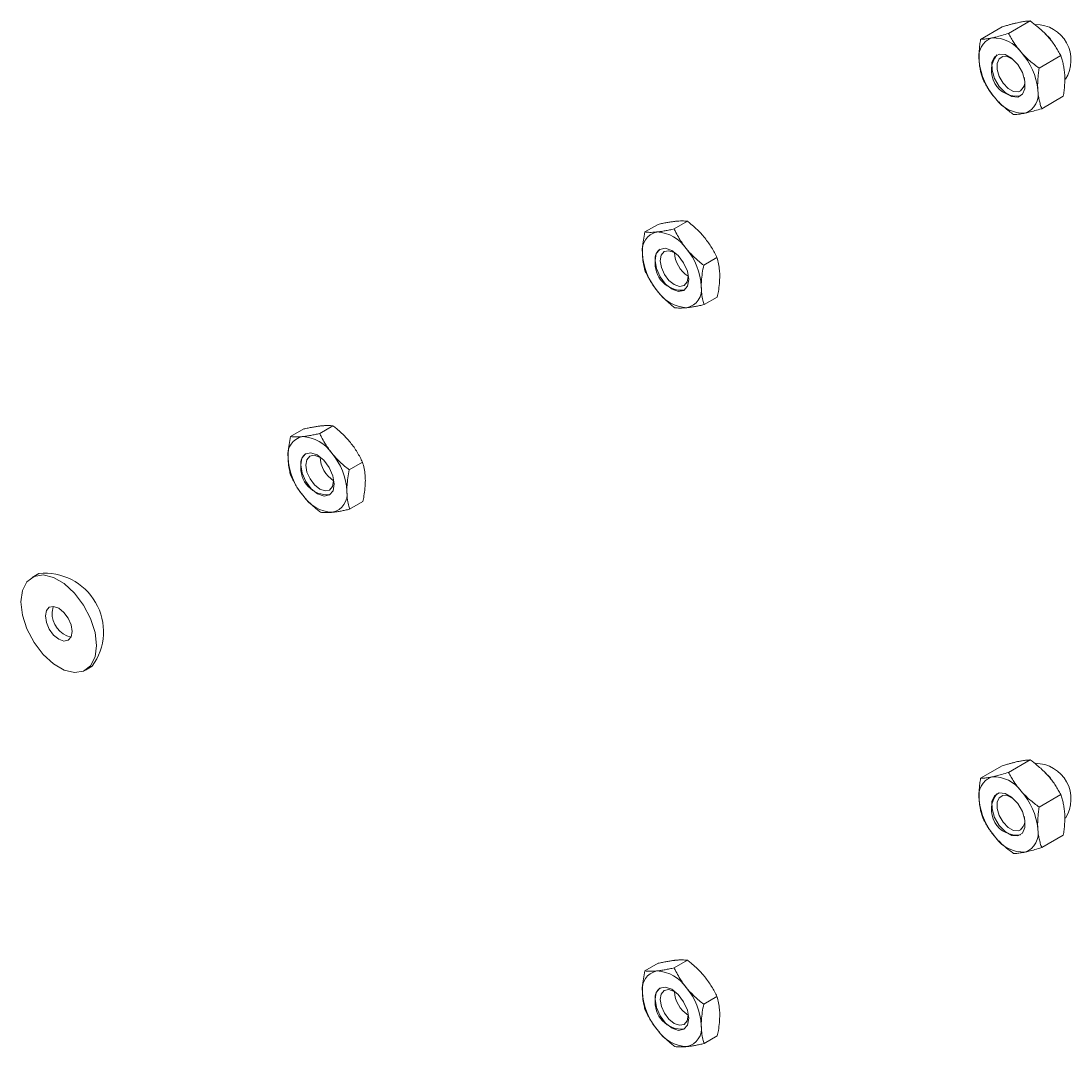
# Model space of a CAD drawing. Header units: inches. Extents: x 0.03 to 2.74, y 0.01 to 1.91.
# Drawn here: x 0.4776 to 0.49991, y 1.28005 to 1.30185 of the extents above; entities that cross this region are included whole.
import ezdxf

# ---------------------------------------------------------------- set-up
doc = ezdxf.new("R2010")
doc.units = ezdxf.units.IN
doc.header["$MEASUREMENT"] = 0

msp = doc.modelspace()

# ---------------------------------------------------------------- linework, layer by layer
at = {"color": 7, "linetype": 'Continuous', "lineweight": 15}
for p, q in [((0.4990419100352285, 1.301851913825741), (0.4985824288905925, 1.301586661007007)), ((0.4984459707050972, 1.301726867003849), (0.4979864895604607, 1.301461614185115)), ((0.4996916670991388, 1.301115383080926), (0.4992321859545024, 1.300850130262193)), ((0.4997454848329174, 1.300253805514219), (0.4992860036882809, 1.299988552695485)), ((0.4908556644768962, 1.297368067205778), (0.49113669145709, 1.297530300628208)), ((0.4914768172638067, 1.297432698465705), (0.4917578442440008, 1.297594931888135)), ((0.4921047878118534, 1.296660599914559), (0.4923858147920473, 1.29682283333699)), ((0.4921116055729897, 1.295823870103488), (0.4923926325531836, 1.295986103525918)), ((0.4833248825110966, 1.293020624872513), (0.4836059094912906, 1.293182858294944)), ((0.4839460185301186, 1.293085298627813), (0.4842270455103126, 1.293247532050243)), ((0.4845740053044955, 1.292313223885942), (0.4848550322846894, 1.292475457308372)), ((0.4845808560598508, 1.291476475388772), (0.4848618830400446, 1.291638708811202)), ((0.4779756667339475, 1.290109313960237), (0.4778329034023936, 1.290026898443195)), ((0.4789684864573256, 1.288059797756383), (0.4791112497888794, 1.288142213273425)), ((0.4984459707050972, 1.286024159082969), (0.4979864895604607, 1.285758906264235)), ((0.4990419100352285, 1.286149205904861), (0.4985824288905925, 1.285883953086128)), ((0.4996916670991388, 1.285412675160046), (0.4992321859545024, 1.285147422341313)), ((0.4997454848329174, 1.284551097593339), (0.4992860036882809, 1.284285844774606)), ((0.4908556644768962, 1.281665359284898), (0.49113669145709, 1.281827592707329)), ((0.4914768172638067, 1.281729990544825), (0.4917578442440008, 1.281892223967255)), ((0.4921047878118534, 1.280957891993679), (0.4923858147920473, 1.28112012541611)), ((0.4921116055729897, 1.280121162182608), (0.4923926325531836, 1.280283395605038))]:
    msp.add_line(p, q, dxfattribs=at)
at = {"color": 8, "linetype": 'Continuous', "lineweight": 15, "flags": 128}
for points in [[(0.4993627845711207, 1.301580626667943), (0.4994579490279284, 1.301485194152137), (0.4994830527043632, 1.301455773572354)], [(0.4993627845711207, 1.285877918747063), (0.4994579490279284, 1.285782486231257), (0.4994830527043632, 1.285753065651474)]]:
    msp.add_lwpolyline(points, dxfattribs=at)
at = {"color": 7, "linetype": 'Continuous', "lineweight": 15, "flags": 128}
for points in [[(0.4987814819043496, 1.300236276440862), (0.4988790385683785, 1.300294714492319), (0.4989311394332262, 1.300413769452625), (0.4989298526145151, 1.300575316283308), (0.4988753740187289, 1.300754760943823), (0.4987759975182265, 1.300924784611276), (0.4986468522843591, 1.301059502723566), (0.4985075995082783, 1.30113840566932), (0.4983794391628134, 1.301149481190303), (0.4982818824987844, 1.301091043138846), (0.4982297816339367, 1.30097198817854), (0.4982310684526479, 1.300810441347857), (0.498285547048434, 1.300630996687342), (0.4983849235489365, 1.300460973019888), (0.4985140687828039, 1.300326254907598), (0.4986533215588845, 1.300247351961845), (0.4987814819043496, 1.300236276440862)], [(0.4987945701331503, 1.30034404578436), (0.4986888378481417, 1.300353183089171), (0.4985739543078751, 1.300418278019417), (0.4984674094899343, 1.300529420462056), (0.4983854238770199, 1.300669689987705), (0.4983404790354964, 1.30081773183263), (0.4983394174100597, 1.300951007967944), (0.498382400623559, 1.301049228310196), (0.4984628848713829, 1.301097439702648), (0.4985686171563916, 1.301088302397837), (0.4986835006966581, 1.301023207467591), (0.4986864599441146, 1.301020834029715)], [(0.4917847413155697, 1.296361630518138), (0.4917588656427018, 1.296218557805727), (0.4916825956766313, 1.296128039611646), (0.4915675428283036, 1.296103856510396), (0.4914312228509197, 1.296149690159919), (0.4912943892252928, 1.296258562802561), (0.4911778736305247, 1.296413899565411), (0.4910994145097023, 1.296592051834457), (0.4910709565527371, 1.296765897541691), (0.4910968322256051, 1.296908970254102), (0.4911731021916756, 1.296999488448183), (0.4912881550400033, 1.297023671549434), (0.4914244750173872, 1.29697783789991), (0.491561308643014, 1.296868965257268), (0.4916778242377822, 1.296713628494418), (0.4917562833586046, 1.296535476225372), (0.4917847413155697, 1.296361630518138)], [(0.4917705521175071, 1.29642486781062), (0.491749204687391, 1.296306832822882), (0.4916862819653829, 1.296232155312765), (0.4915913633655125, 1.296212204254233), (0.4914788993841709, 1.29625001701509), (0.4913660116430287, 1.29633983694527), (0.491269886277345, 1.296467989774621), (0.4912051575026666, 1.296614965396584), (0.4911816796881702, 1.296758388105052), (0.4912030271182863, 1.296876423092791), (0.4912659498402944, 1.296951100602908), (0.4913608684401649, 1.29697105166144), (0.4914733324215065, 1.296933238900583), (0.4915014642340319, 1.296915751657333)], [(0.4842539754213695, 1.292014230938332), (0.484228106008698, 1.291871153245123), (0.4841518413733223, 1.291780627944445), (0.4840367921146375, 1.291756436692713), (0.4839004734393543, 1.291802262388708), (0.4837636386300527, 1.291911128485627), (0.4836471195460383, 1.292066461107087), (0.4835686551616041, 1.292244612269564), (0.4835401909679988, 1.292418460073516), (0.4835660603806703, 1.292561537766725), (0.4836423250160461, 1.292652063067403), (0.4837573742747309, 1.292676254319136), (0.4838936929500141, 1.29263042862314), (0.4840305277593156, 1.292521562526221), (0.48414704684333, 1.292366229904762), (0.4842255112277642, 1.292188078742284), (0.4842539754213695, 1.292014230938332)], [(0.4842397862503848, 1.292077464915583), (0.4842184439849308, 1.291959425818685), (0.4841555256607458, 1.291884742445626), (0.4840606100223309, 1.291864784662947), (0.4839481471152223, 1.291902590862143), (0.4838352583975485, 1.291992405392101), (0.4837391301532367, 1.292120554804805), (0.4836743970360784, 1.292267529513849), (0.4836509140763541, 1.292410953952109), (0.483672256341808, 1.292528993049007), (0.4837351746659931, 1.292603676422066), (0.4838300903044079, 1.292623634204745), (0.4839425532115165, 1.292585828005549), (0.4839706850734207, 1.292568342220018)], [(0.4775976511898689, 1.289506935383153), (0.4776301801038334, 1.289749414560433), (0.4777251315465745, 1.289934692432211), (0.4778748131168992, 1.290047758887204), (0.4780670985041702, 1.290079453953663), (0.4782864098898765, 1.290027209885799), (0.4785149799698428, 1.289895259187284), (0.478734291355549, 1.289694291718971), (0.4789265767428201, 1.289440588669942), (0.4790762583131448, 1.2891547035524), (0.4791712097558858, 1.288859797078344), (0.4792037386698504, 1.288579760816425), (0.4791712097558858, 1.288337281639145), (0.4790762583131448, 1.288152003767367), (0.4789265767428201, 1.288038937312373), (0.478734291355549, 1.288007242245915), (0.4785149799698428, 1.288059486313779), (0.4782864098898765, 1.288191437012294), (0.4780670985041702, 1.288392404480607), (0.4778748131168992, 1.288646107529636), (0.4777251315465745, 1.288931992647178), (0.4776301801038334, 1.289226899121234), (0.4775976511898689, 1.289506935383153)], [(0.4781151682667518, 1.289208179133874), (0.4781369026898281, 1.289321808835869), (0.4781987970901665, 1.289393045415049), (0.4782914286063897, 1.289411043747995), (0.4784006949298596, 1.289373063751671), (0.4785099612533295, 1.289284887536227), (0.4786025927695527, 1.289159939131146), (0.4786644871698912, 1.289017240798442), (0.4786862215929675, 1.288878517065704), (0.4786644871698912, 1.288764887363708), (0.4786025927695527, 1.288693650784528), (0.4785099612533295, 1.288675652451583), (0.4784006949298596, 1.288713632447907), (0.4782914286063897, 1.28880180866335), (0.4781987970901665, 1.288926757068431), (0.4781369026898281, 1.289069455401136), (0.4781151682667518, 1.289208179133874)], [(0.4782579315983056, 1.289290594650916), (0.4782796660213818, 1.289404224352912), (0.4782832316158971, 1.289411680402631)], [(0.4987814819043496, 1.284533568519982), (0.4988790385683785, 1.284592006571439), (0.4989311394332262, 1.284711061531745), (0.4989298526145151, 1.284872608362428), (0.4988753740187289, 1.285052053022943), (0.4987759975182265, 1.285222076690396), (0.4986468522843591, 1.285356794802686), (0.4985075995082783, 1.28543569774844), (0.4983794391628134, 1.285446773269423), (0.4982818824987844, 1.285388335217966), (0.4982297816339367, 1.28526928025766), (0.4982310684526479, 1.285107733426977), (0.498285547048434, 1.284928288766462), (0.4983849235489365, 1.284758265099008), (0.4985140687828039, 1.284623546986718), (0.4986533215588845, 1.284544644040965), (0.4987814819043496, 1.284533568519982)], [(0.4987945701331503, 1.28464133786348), (0.4986888378481417, 1.284650475168291), (0.4985739543078751, 1.284715570098537), (0.4984674094899343, 1.284826712541177), (0.4983854238770199, 1.284966982066826), (0.4983404790354964, 1.28511502391175), (0.4983394174100597, 1.285248300047064), (0.498382400623559, 1.285346520389316), (0.4984628848713829, 1.285394731781769), (0.4985686171563916, 1.285385594476958), (0.4986835006966581, 1.285320499546711), (0.4986864599441146, 1.285318126108835)], [(0.4917847413155697, 1.280658922597258), (0.4917588656427018, 1.280515849884847), (0.4916825956766313, 1.280425331690767), (0.4915675428283036, 1.280401148589516), (0.4914312228509197, 1.28044698223904), (0.4912943892252928, 1.280555854881681), (0.4911778736305247, 1.280711191644531), (0.4910994145097023, 1.280889343913578), (0.4910709565527371, 1.281063189620812), (0.4910968322256051, 1.281206262333223), (0.4911731021916756, 1.281296780527303), (0.4912881550400033, 1.281320963628554), (0.4914244750173872, 1.28127512997903), (0.491561308643014, 1.281166257336388), (0.4916778242377822, 1.281010920573538), (0.4917562833586046, 1.280832768304492), (0.4917847413155697, 1.280658922597258)], [(0.4917705521175071, 1.280722159889741), (0.491749204687391, 1.280604124902002), (0.4916862819653829, 1.280529447391885), (0.4915913633655125, 1.280509496333353), (0.4914788993841709, 1.280547309094211), (0.4913660116430287, 1.28063712902439), (0.491269886277345, 1.280765281853741), (0.4912051575026666, 1.280912257475704), (0.4911816796881702, 1.281055680184173), (0.4912030271182863, 1.281173715171912), (0.4912659498402944, 1.281248392682028), (0.4913608684401649, 1.28126834374056), (0.4914733324215065, 1.281230530979703), (0.4915014642340319, 1.281213043736454)]]:
    msp.add_lwpolyline(points, dxfattribs=at)
at = {"color": 7, "linetype": 'Continuous', "lineweight": 15}
for centre, radius, start, end in [((0.499151513859797, 1.301022540883752), 0.0007571168988492978, 327.3399557495469, 89.91714114460315), ((0.4983688372456327, 1.30109379070622), 0.0004220938773078219, 109.3943775469753, 193.0305762731043), ((0.4982600625168651, 1.300768583809049), 0.0007240299053919196, 35.22450156687541, 92.48476336117933), ((0.4978087487028524, 1.300250140275112), 0.001401272897638849, 5.610530301045234, 41.9129150125882), ((0.4993521723643099, 1.301135617356052), 0.001401272897638453, 185.6105303010657, 221.9129150125913), ((0.4987611056693027, 1.300797163032682), 0.0005441681480880677, 141.9408382812655, 278.0537851860162), ((0.4986797930844695, 1.300564263897596), 0.0002483340256614309, 297.5283964449782, 21.51258237235123), ((0.4987920838215294, 1.300291966924945), 0.0004220938773083325, 289.3943775469746, 13.03057627300008), ((0.4989008585502979, 1.300617173822115), 0.0007240299053921017, 215.2245015668467, 272.4847633611347), ((0.4911898059698431, 1.296984077928997), 0.000392211216121464, 101.6725125775867, 189.7736395477), ((0.4910728168984145, 1.29657348546534), 0.0007955835406402897, 33.65967114215788, 87.28840926616726), ((0.4913094140269973, 1.29680520458328), 0.0002367846383927858, 123.1218372978206, 188.9140358458528), ((0.4906920378518202, 1.296138097606209), 0.001362273226263616, 3.02682469431446, 40.03814747616457), ((0.4921636600164913, 1.296989430453622), 0.001362273226268842, 183.0268246943696, 220.0381474761149), ((0.4916472867545261, 1.296703508369598), 0.0005754807595319565, 173.5140693569037, 273.7308895532822), ((0.4921238687072743, 1.296965354683639), 0.000642461664841945, 182.9831417025607, 236.6314845551771), ((0.4917828809698934, 1.296554042594491), 0.0007955835406424349, 213.6596711422453, 267.288409266091), ((0.4916658918984626, 1.296143450130833), 0.0003922112161222397, 281.6725125777173, 9.773639547710493), ((0.4836590558878493, 1.292636646219172), 0.0003922297693015794, 101.6779591405977, 189.7761323109711), ((0.483542077463517, 1.292226113459108), 0.0007955321090217798, 33.66075963230442, 87.29190492150505), ((0.4846329230978785, 1.2926420247424), 0.001362304164357037, 183.0286917926692, 220.0394384867987), ((0.4837786566993854, 1.292457779513297), 0.0002367947171729456, 123.1226764650184, 188.9166899445219), ((0.4845931059032311, 1.292617938717452), 0.0006424654155400556, 182.9847483884375, 236.6313913943682), ((0.4831612432914929, 1.291790666269451), 0.001362304164353371, 3.02869179259186, 40.03943848681768), ((0.4841165162571281, 1.29235608324642), 0.0005754744839528854, 173.515235340811, 273.7314050147716), ((0.4841351105015184, 1.291796044792677), 0.0003922297693021379, 281.6779591406727, 9.776132310928697), ((0.4842520889258522, 1.292206577552741), 0.0007955321090231552, 213.6607596323341, 267.2919049214426), ((0.4781074278311218, 1.288874048607328), 0.001242272707108297, 323.9061200998777, 96.08850336742532), ((0.4787794776700735, 1.289265922674609), 0.0005221293052411609, 177.2916159277467, 256.8757973992066), ((0.499151513859797, 1.285319832962872), 0.0007571168988492978, 327.3399557495469, 89.91714114460318), ((0.4983688372456331, 1.28539108278534), 0.0004220938773081464, 109.394377547018, 193.0305762730941), ((0.4982600625168656, 1.285065875888171), 0.0007240299053904415, 35.22450156678592, 92.48476336122778), ((0.4987611056693024, 1.285094455111802), 0.0005441681480880791, 141.9408382812844, 278.0537851860419), ((0.4978087487028535, 1.284547432354233), 0.001401272897637537, 5.610530301040857, 41.91291501259977), ((0.4993521723643101, 1.285432909435172), 0.001401272897638577, 185.610530301065, 221.9129150125868), ((0.4986797930844695, 1.284861555976716), 0.0002483340256614309, 297.5283964449782, 21.51258237235123), ((0.4987920838215291, 1.284589259004065), 0.0004220938773084289, 289.39437754701, 13.03057627299159), ((0.4989008585502981, 1.284914465901236), 0.0007240299053927552, 215.2245015668771, 272.4847633611105), ((0.4911898059698437, 1.281281370008117), 0.0003922112161222399, 101.6725125776544, 189.7736395476529), ((0.4910728168984135, 1.28087077754446), 0.000795583540641446, 33.65967114215793, 87.28840926609918), ((0.4921636600164911, 1.281286722532743), 0.001362273226268715, 183.0268246943793, 220.0381474761194), ((0.4913094140269977, 1.2811024966624), 0.0002367846383929982, 123.1218372978993, 188.9140358458382), ((0.4921238687073101, 1.281262646762771), 0.000642461664878236, 182.9831417034621, 236.6314845399098), ((0.4906920378518202, 1.280435389685329), 0.00136227322626357, 3.026824694286482, 40.03814747615027), ((0.4916472867545261, 1.281000800448719), 0.0005754807595319565, 173.5140693569037, 273.7308895532822), ((0.4916658918984628, 1.280440742209953), 0.0003922112161220674, 281.6725125776935, 9.773639547650692), ((0.4917828809698938, 1.280851334673611), 0.0007955835406430506, 213.6596711422541, 267.2884092660606)]:
    msp.add_arc(centre, radius, start, end, dxfattribs=at)
for points, knots in [([(0.4990419100352285, 1.301851913825741), (0.4990173908749096, 1.301851061159482), (0.4989681343990213, 1.301849348240504), (0.4988956942884797, 1.301839642474318), (0.4988375586901098, 1.301829321495902), (0.4988123446956284, 1.301824172054987), (0.4987997264609527, 1.301821595039513)], [0, 0, 0, 0, 0.3714016417523238, 0.746107769355083, 0.8729407293658638, 1, 1, 1, 1]), ([(0.4990419100352285, 1.301851913825741), (0.4990930585196437, 1.301813944017122), (0.4991786250333698, 1.301750424165312), (0.4992903898238085, 1.301652598919305), (0.4993661849943967, 1.301578414849868), (0.4994084463148195, 1.301531527833397), (0.4994225746579732, 1.301515853078052)], [0, 0, 0, 0, 0.3712025121231324, 0.6209862366788723, 0.8732922574422863, 1, 1, 1, 1]), ([(0.4987997264609527, 1.301821595039513), (0.4987802800379477, 1.301817357702859), (0.498741310862163, 1.301808866397446), (0.4986773140121356, 1.301792933770014), (0.498609578344118, 1.301774803752186), (0.4985327123651747, 1.301753013361363), (0.4984769107126469, 1.301736193185734), (0.4984459707050972, 1.301726867003849)], [0, 0, 0, 0, 0.188597429456506, 0.3779351286953642, 0.5692809734078778, 0.7611818050031597, 1, 1, 1, 1]), ([(0.4979864895604607, 1.301461614185115), (0.4979806873692365, 1.301422237569623), (0.4979690636201238, 1.301343352906624), (0.4979582112286083, 1.301226319122779), (0.4979530025982284, 1.301110435976713), (0.4979560724831498, 1.301035971924588), (0.4979576123365607, 1.300998620777043)], [0, 0, 0, 0, 0.2472686137513243, 0.4953625653846489, 0.7468740051198236, 1, 1, 1, 1]), ([(0.4979864895604607, 1.301461614185115), (0.4980020041594333, 1.30146203549395), (0.4980297868552939, 1.301462789950784), (0.4980754286944947, 1.301466741246709), (0.4981214884036958, 1.30147248214048), (0.4981720211123698, 1.30148053181114), (0.4982097646569292, 1.301488127659976), (0.498228673134737, 1.301491932971343)], [0, 0, 0, 0, 0.238818324314003, 0.4276628021216583, 0.6169959266431887, 0.8081254925596079, 1, 1, 1, 1]), ([(0.498228673134737, 1.301491932971343), (0.498241652452373, 1.301494726882949), (0.4982676345866523, 1.301500319764527), (0.4983355951991483, 1.301516446131632), (0.4984379085415165, 1.301543387635235), (0.4985340868327419, 1.301572186063825), (0.4985824288905925, 1.301586661007007)], [0, 0, 0, 0, 0.1268311099160223, 0.2538918470926899, 0.6249839435589839, 1, 1, 1, 1]), ([(0.4988515213317577, 1.301186191009882), (0.4988438866034109, 1.301194949723304), (0.4988237288615853, 1.301218075088851), (0.4987682950575138, 1.30128582312224), (0.4987024665520388, 1.301377851451583), (0.4986343610277781, 1.301488888015248), (0.4985997587845843, 1.30155403389643), (0.4985824288905925, 1.301586661007007)], [0, 0, 0, 0, 0.07000701225131145, 0.1848373923515005, 0.5307703067274199, 0.764994980332803, 1, 1, 1, 1]), ([(0.4994225746579732, 1.301515853078052), (0.4994302070915956, 1.301507093421733), (0.4994628916995147, 1.301469581672994), (0.4995170150017117, 1.301401074326011), (0.4995812048414457, 1.301308551791661), (0.4996397407752247, 1.30121315403656), (0.4996743391450512, 1.301148009512043), (0.4996916670991389, 1.301115383080926)], [0, 0, 0, 0, 0.07000203757702124, 0.2997719030337705, 0.530803650030388, 0.7650116797098624, 1, 1, 1, 1]), ([(0.4992321859545024, 1.300850130262193), (0.499197987568029, 1.300875253108296), (0.4991294766470576, 1.300925582656017), (0.4990313173405145, 1.301006858855728), (0.4989371407344234, 1.301093058646557), (0.4988801219419709, 1.301155080743531), (0.4988515213317577, 1.301186191009882)], [0, 0, 0, 0, 0.2472686137510691, 0.4953625653848117, 0.7468740051198042, 1, 1, 1, 1]), ([(0.4979576123365607, 1.300998620777043), (0.49795831282144, 1.300988452941417), (0.4979613125296283, 1.300944910902626), (0.4979703246190822, 1.300870011756825), (0.4979881480382812, 1.300776248382148), (0.4980113793400747, 1.30068591904866), (0.4980306539580542, 1.300628695816598), (0.4980403072942396, 1.300600036618408)], [0, 0, 0, 0, 0.07000203757717269, 0.2997719030335733, 0.5308036500302505, 0.7650116797094979, 1, 1, 1, 1]), ([(0.4996916670991388, 1.301115383080926), (0.4997018134450465, 1.301085213359947), (0.4997221400035283, 1.301024773216919), (0.4997463489289201, 1.300927979900494), (0.4997651682083664, 1.300825967771517), (0.4997712909109356, 1.300753266073508), (0.4997743620568176, 1.300716798922291)], [0, 0, 0, 0, 0.2472686137512107, 0.4953625653848173, 0.7468740051199141, 1, 1, 1, 1]), ([(0.4992033087306019, 1.300387136854121), (0.4992027344148743, 1.300397377525649), (0.4992002750047695, 1.300441231471884), (0.4991996284091454, 1.300520959914479), (0.499204905137502, 1.300628058720486), (0.499215627386014, 1.300737989021347), (0.4992266603156184, 1.300812708428213), (0.4992321859545024, 1.300850130262193)], [0, 0, 0, 0, 0.07000203757746806, 0.2997719030337343, 0.5308036500303509, 0.7650116797094321, 1, 1, 1, 1]), ([(0.4980403072942396, 1.300600036618408), (0.4980585571435808, 1.300565706877792), (0.4980951177569576, 1.300496932810099), (0.4981582157465935, 1.300395416142969), (0.4982283644428581, 1.30029534533505), (0.4982823304176628, 1.30023156088396), (0.4983093997354049, 1.300199566621282)], [0, 0, 0, 0, 0.2472686137510775, 0.4953625653848905, 0.746874005119913, 1, 1, 1, 1]), ([(0.4997743620568176, 1.300716798922291), (0.4997749363725452, 1.300706558250763), (0.4997773957826503, 1.300662704304528), (0.499778042378274, 1.300582975861933), (0.4997727656499176, 1.300475877055925), (0.4997620434014055, 1.300365946755065), (0.4997510104718011, 1.300291227348199), (0.4997454848329174, 1.300253805514219)], [0, 0, 0, 0, 0.07000203757698116, 0.2997719030335233, 0.5308036500302941, 0.7650116797096126, 1, 1, 1, 1]), ([(0.4992860036882809, 1.299988552695485), (0.4992758573423731, 1.300018722416465), (0.4992555307838913, 1.300079162559492), (0.4992313218584993, 1.300175955875918), (0.4992125025790536, 1.300277968004894), (0.4992063798764841, 1.300350669702903), (0.4992033087306019, 1.300387136854121)], [0, 0, 0, 0, 0.2472686137516507, 0.4953625653849874, 0.7468740051199899, 1, 1, 1, 1]), ([(0.4983093997354049, 1.300199566621282), (0.4983171564898081, 1.300190878352004), (0.4983376364133313, 1.300167938977991), (0.4983988114611561, 1.300103505294073), (0.4984849909183015, 1.300023225319059), (0.4985926510214366, 1.299935023127735), (0.4986575572654296, 1.299887371373841), (0.4986900643581494, 1.299863505873593)], [0, 0, 0, 0, 0.07000701225179697, 0.1848373923514146, 0.5307703067275763, 0.7649949803328011, 1, 1, 1, 1]), ([(0.4986900643581494, 1.299863505873593), (0.4987055789571218, 1.299863927182428), (0.4987333616529822, 1.299864681639262), (0.4987790034921832, 1.299868632935187), (0.4988250632013844, 1.299874373828959), (0.4988755959100581, 1.299882423499618), (0.4989133394546175, 1.299890019348454), (0.4989322479324254, 1.299893824659821)], [0, 0, 0, 0, 0.23881832431377, 0.427662802121888, 0.6169959266433611, 0.8081254925597127, 1, 1, 1, 1]), ([(0.4989322479324254, 1.299893824659821), (0.4989452272500614, 1.299896618571427), (0.4989712093843406, 1.299902211453005), (0.4990391699968374, 1.29991833782011), (0.499141483339205, 1.299945279323714), (0.4992376616304304, 1.299974077752303), (0.4992860036882809, 1.299988552695486)], [0, 0, 0, 0, 0.1268311099163367, 0.2538918470931895, 0.6249839435594919, 1, 1, 1, 1]), ([(0.4914768172638067, 1.297432698465705), (0.491443773342555, 1.297425486508476), (0.4913775752054225, 1.297411038521811), (0.4912829654165559, 1.29739289816581), (0.4911924058596116, 1.297377789947864), (0.4911378300102231, 1.297371388949831), (0.4911104547795618, 1.297368178211023)], [0, 0, 0, 0, 0.2472686137510537, 0.4953625653846706, 0.7468740051198108, 1, 1, 1, 1]), ([(0.4915030539413351, 1.29759482088289), (0.4914956341186165, 1.297594018992635), (0.4914638599809839, 1.297590585033053), (0.4914039379941114, 1.297582370688701), (0.491319982307573, 1.297568169132607), (0.4912308171220041, 1.297550857408505), (0.4911681014448795, 1.297537160481137), (0.49113669145709, 1.297530300628208)], [0, 0, 0, 0, 0.07000203757735393, 0.2997719030337702, 0.5308036500301702, 0.7650116797094343, 1, 1, 1, 1]), ([(0.4917350164470404, 1.297014444565413), (0.4917276420276162, 1.297023625466637), (0.4916960456996738, 1.297062961819667), (0.4916438158211756, 1.297134752405368), (0.4915769592200024, 1.297239592046153), (0.4915217843340885, 1.297339387868971), (0.4914891083239528, 1.297407193442817), (0.4914768172638067, 1.297432698465705)], [0, 0, 0, 0, 0.07000319901106714, 0.2999346668220587, 0.5314761537277982, 0.8237650572865911, 1, 1, 1, 1]), ([(0.4917578442440008, 1.297594931888135), (0.4917407488598809, 1.297596926825419), (0.4917065010303431, 1.297600923358726), (0.4916469525583839, 1.297603023470144), (0.4915804209112656, 1.297601786269288), (0.4915288978795252, 1.29759714762537), (0.4915030539413351, 1.29759482088289)], [0, 0, 0, 0, 0.2472686137514111, 0.4953625653849406, 0.7468740051199297, 1, 1, 1, 1]), ([(0.4921276156088137, 1.29724108723728), (0.4921201150552983, 1.297250195322843), (0.4920879782951018, 1.297289219690973), (0.4920273654031846, 1.297356170866037), (0.4919354495858306, 1.297446544129246), (0.4918449000029364, 1.297525918574179), (0.4917816396027473, 1.297576068155466), (0.4917578442440008, 1.297594931888135)], [0, 0, 0, 0, 0.07000319901083478, 0.2999346668220051, 0.5314761537277342, 0.8237650572865908, 1, 1, 1, 1]), ([(0.4908032872666748, 1.296917497675524), (0.4908033468819146, 1.296936604293085), (0.4908034662328061, 1.296974856120171), (0.4908081696542445, 1.297067311361321), (0.4908222905022762, 1.297197680491124), (0.4908445027701515, 1.297311082487481), (0.4908556644768962, 1.297368067205778)], [0, 0, 0, 0, 0.1340924543909093, 0.2684557516677656, 0.6323976274506588, 1, 1, 1, 1]), ([(0.4911104547795618, 1.297368178211023), (0.4911031611259951, 1.297367449156669), (0.4910719272864463, 1.297364327104532), (0.4910203707934029, 1.297360942056973), (0.4909595152544198, 1.29736007593221), (0.4909043036191571, 1.297362365175481), (0.4908718954896162, 1.297366164422917), (0.4908556644768962, 1.297368067205778)], [0, 0, 0, 0, 0.07000203757685201, 0.2997719030330474, 0.5308036500302068, 0.7650116797095698, 1, 1, 1, 1]), ([(0.4923858147920473, 1.29682283333699), (0.4923684442438981, 1.296858598590043), (0.4923336451678536, 1.296930248474093), (0.4922732506768295, 1.297036178766406), (0.4922058569146826, 1.297140747171084), (0.4921537516132946, 1.297207569284192), (0.4921276156088137, 1.29724108723728)], [0, 0, 0, 0, 0.2472686137513586, 0.4953625653849343, 0.7468740051198655, 1, 1, 1, 1]), ([(0.4921047878118534, 1.296660599914559), (0.4920714687265721, 1.296687158273101), (0.4920047193429328, 1.296740363637179), (0.4919092635350018, 1.296826053462071), (0.4918178418630282, 1.29691675084966), (0.4917626837439925, 1.296981810608652), (0.4917350164470404, 1.297014444565413)], [0, 0, 0, 0, 0.2472686137513853, 0.4953625653851546, 0.7468740051201924, 1, 1, 1, 1]), ([(0.4908624822380326, 1.296531337394706), (0.490858095116612, 1.296546409577824), (0.4908493175379811, 1.296576565404338), (0.4908305812413004, 1.296652293546473), (0.4908095955408348, 1.296762301946432), (0.4908053984696323, 1.296865558004875), (0.4908032872666748, 1.296917497675524)], [0, 0, 0, 0, 0.1285821625209017, 0.2572620937263441, 0.6263893585300009, 1, 1, 1, 1]), ([(0.492445009763405, 1.296436673056172), (0.4924446407987232, 1.29645553225981), (0.4924439021241166, 1.296493288759321), (0.4924377431275646, 1.29657947326004), (0.4924216399250873, 1.296692394416875), (0.4923977962726361, 1.296779208896359), (0.4923858147920473, 1.29682283333699)], [0, 0, 0, 0, 0.1340924543913391, 0.2684557516682931, 0.6323976274509223, 1, 1, 1, 1]), ([(0.4908624822380326, 1.296531337394706), (0.4908798527861819, 1.296495572141653), (0.4909146518622263, 1.296423922257604), (0.4909750463532503, 1.29631799196529), (0.4910424401153973, 1.296213423560612), (0.4910945454167854, 1.296146601447505), (0.4911206814212664, 1.296113083494416)], [0, 0, 0, 0, 0.2472686137511291, 0.4953625653849382, 0.7468740051195933, 1, 1, 1, 1]), ([(0.4920524106016318, 1.296210030384305), (0.4920524702168715, 1.296229137001866), (0.4920525895677631, 1.296267388828953), (0.4920572929892014, 1.296359844070102), (0.4920714138372331, 1.296490213199905), (0.4920936261051085, 1.296603615196263), (0.4921047878118534, 1.296660599914559)], [0, 0, 0, 0, 0.1340924543912422, 0.2684557516680615, 0.6323976274509643, 1, 1, 1, 1]), ([(0.4923926325531836, 1.295986103525918), (0.4923967341260662, 1.296006076127949), (0.4924049403905017, 1.296046036518369), (0.492422272945032, 1.296142586765097), (0.492441277818169, 1.296275681231796), (0.4924437607856942, 1.296382793594513), (0.492445009763405, 1.296436673056172)], [0, 0, 0, 0, 0.1285821625213117, 0.2572620937264924, 0.6263893585303106, 1, 1, 1, 1]), ([(0.4911206814212664, 1.296113083494416), (0.4911281819747816, 1.296103975408853), (0.491160318734978, 1.296064951040723), (0.4912209316268952, 1.295997999865659), (0.4913128474442492, 1.29590762660245), (0.4914033970271435, 1.295828252157517), (0.4914666574273328, 1.29577810257623), (0.4914904527860794, 1.295759238843561)], [0, 0, 0, 0, 0.07000319901083364, 0.2999346668219096, 0.5314761537276461, 0.8237650572864668, 1, 1, 1, 1]), ([(0.4921116055729897, 1.295823870103488), (0.4921072184515692, 1.295838942286605), (0.4920984408729384, 1.29586909811312), (0.4920797045762571, 1.295944826255254), (0.4920587188757919, 1.296054834655213), (0.4920545218045892, 1.296158090713656), (0.4920524106016319, 1.296210030384305)], [0, 0, 0, 0, 0.128582162520864, 0.2572620937263659, 0.6263893585301881, 1, 1, 1, 1]), ([(0.491745243088745, 1.295759349848806), (0.4917526629114635, 1.295760151739061), (0.4917844370490956, 1.295763585698644), (0.4918443590359684, 1.295771800042995), (0.491928314722507, 1.295786001599089), (0.492017479908076, 1.295803313323191), (0.4920801955852005, 1.29581701025056), (0.4921116055729898, 1.295823870103488)], [0, 0, 0, 0, 0.07000203757670102, 0.2997719030334694, 0.5308036500302812, 0.7650116797094936, 1, 1, 1, 1]), ([(0.4914904527860795, 1.295759238843561), (0.4915075481701991, 1.295757243906278), (0.4915417959997367, 1.29575324737297), (0.4916013444716961, 1.295751147261552), (0.4916678761188142, 1.295752384462408), (0.4917193991505549, 1.295757023106325), (0.491745243088745, 1.295759349848806)], [0, 0, 0, 0, 0.2472686137511651, 0.49536256538481, 0.7468740051196886, 1, 1, 1, 1]), ([(0.4839722635915913, 1.293247399797312), (0.4839648439674663, 1.293246597403755), (0.4839330706802772, 1.293243161288868), (0.4838731501980737, 1.293234943131187), (0.4837891964661096, 1.293220736621555), (0.4837000332292516, 1.293203419958776), (0.4836373188360505, 1.293189719777521), (0.4836059094912906, 1.293182858294944)], [0, 0, 0, 0, 0.0700020375773593, 0.2997719030337804, 0.5308036500301662, 0.7650116797094259, 1, 1, 1, 1]), ([(0.4842270455103126, 1.293247532050243), (0.4842099508029428, 1.293249525272419), (0.4841757043291637, 1.293253518369785), (0.4841161579379396, 1.293255613207933), (0.4840496284111432, 1.29325437063348), (0.4839981068114612, 1.293249728360253), (0.4839722635915913, 1.293247399797312)], [0, 0, 0, 0, 0.2472686137513822, 0.4953625653849365, 0.7468740051199381, 1, 1, 1, 1]), ([(0.4845968249882907, 1.292893699304026), (0.4845893242425958, 1.292902807107599), (0.4845571866589894, 1.292941830267521), (0.4844965723091822, 1.293008779303388), (0.4844046544405427, 1.293099149556699), (0.4843141029749382, 1.293178521239086), (0.4842508413352833, 1.293228669001676), (0.4842270455103126, 1.293247532050243)], [0, 0, 0, 0, 0.07000319901082286, 0.2999346668219973, 0.5314761537277539, 0.8237650572866385, 1, 1, 1, 1]), ([(0.4832725217979847, 1.29257004599921), (0.4832725806646838, 1.292589153040703), (0.483272698516982, 1.29262740571651), (0.4832773984163286, 1.292719862952377), (0.4832915144676068, 1.292850234798795), (0.4833137227879795, 1.2929636390308), (0.4833248825110966, 1.293020624872513)], [0, 0, 0, 0, 0.134092454390957, 0.2684557516677431, 0.6323976274506597, 1, 1, 1, 1]), ([(0.483579664429818, 1.293020757125445), (0.4835723709748448, 1.293020027567789), (0.4835411379857396, 1.293016903360346), (0.4834895829973653, 1.293013514499459), (0.4834287294129563, 1.293012643421159), (0.4833735197264046, 1.293014927725752), (0.4833411128807873, 1.293018723719301), (0.4833248825110966, 1.293020624872513)], [0, 0, 0, 0, 0.07000203757685916, 0.2997719030330656, 0.5308036500302167, 0.7650116797095814, 1, 1, 1, 1]), ([(0.4839460185301186, 1.293085298627813), (0.4839129752856168, 1.293078084955476), (0.4838467785042431, 1.29306363353287), (0.4837521707961115, 1.293045487903599), (0.483661613359489, 1.293030374312056), (0.483607038942159, 1.293023969684714), (0.483579664429818, 1.293020757125445)], [0, 0, 0, 0, 0.247268613751066, 0.4953625653846942, 0.746874005119833, 1, 1, 1, 1]), ([(0.4842042258265175, 1.292667056632159), (0.4841968512149137, 1.292676237251393), (0.4841652540635615, 1.292715572396214), (0.4841130227271732, 1.292787360842719), (0.4840461640747145, 1.292892197473605), (0.4839909873060902, 1.292991990533878), (0.4839583100564889, 1.293059794289027), (0.4839460185301186, 1.293085298627813)], [0, 0, 0, 0, 0.07000319901105184, 0.2999346668220295, 0.5314761537277853, 0.8237650572865658, 1, 1, 1, 1]), ([(0.4848550322846895, 1.292475457308372), (0.4848376610816474, 1.292511221600487), (0.4848028606936315, 1.29258286955945), (0.4847424641890747, 1.292688796897259), (0.4846750683750867, 1.292793362291223), (0.4846229616878918, 1.292860182370903), (0.4845968249882907, 1.292893699304026)], [0, 0, 0, 0, 0.2472686137513689, 0.495362565384926, 0.7468740051198868, 1, 1, 1, 1]), ([(0.483331733266452, 1.292183876375343), (0.4833273454540825, 1.292198948949776), (0.4833185664930281, 1.292229105559218), (0.4832998267996768, 1.292304835625039), (0.4832788363061533, 1.292414846739521), (0.4832746350872905, 1.292518105146969), (0.4832725217979847, 1.29257004599921)], [0, 0, 0, 0, 0.128582162520871, 0.2572620937263114, 0.6263893585299765, 1, 1, 1, 1]), ([(0.4845740053044955, 1.292313223885942), (0.4845406855643214, 1.292339781283544), (0.4844739348687107, 1.292392984722535), (0.484378477047247, 1.292478671592925), (0.4842870533234322, 1.292569365969798), (0.4842318938185897, 1.292634423695364), (0.4842042258265175, 1.292667056632159)], [0, 0, 0, 0, 0.2472686137513709, 0.4953625653851487, 0.7468740051201906, 1, 1, 1, 1]), ([(0.4849142437531566, 1.292089287684506), (0.484913874039934, 1.292108147312076), (0.4849131338667342, 1.292145904660307), (0.4849069713480902, 1.292232091155744), (0.4848908633488595, 1.292345015029194), (0.4848670157489058, 1.292431831744325), (0.4848550322846894, 1.292475457308372)], [0, 0, 0, 0, 0.1340924543913297, 0.2684557516683283, 0.6323976274508724, 1, 1, 1, 1]), ([(0.4845216445913833, 1.291862645012639), (0.4845217034580824, 1.291881752054131), (0.4845218213103807, 1.291920004729939), (0.484526521209727, 1.292012461965806), (0.4845406372610054, 1.292142833812224), (0.4845628455813783, 1.292256238044228), (0.4845740053044955, 1.292313223885942)], [0, 0, 0, 0, 0.1340924543912398, 0.2684557516680567, 0.6323976274509472, 1, 1, 1, 1]), ([(0.483331733266452, 1.292183876375343), (0.483349104469494, 1.292148112083229), (0.4833839048575098, 1.292076464124266), (0.4834443013620666, 1.291970536786456), (0.4835116971760548, 1.291865971392493), (0.4835638038632496, 1.291799151312812), (0.4835899405628508, 1.291765634379689)], [0, 0, 0, 0, 0.2472686137511345, 0.4953625653849253, 0.7468740051195926, 1, 1, 1, 1]), ([(0.4848618830400446, 1.291638708811202), (0.484865983921978, 1.291658681804548), (0.4848741888039902, 1.291698642977897), (0.48489151796185, 1.29179519514831), (0.484910518041929, 1.291928292329532), (0.4849129968617941, 1.292035407041254), (0.4849142437531566, 1.292089287684506)], [0, 0, 0, 0, 0.1285821625213258, 0.2572620937265226, 0.6263893585303619, 1, 1, 1, 1]), ([(0.4845808560598508, 1.291476475388772), (0.4845764682474812, 1.291491547963205), (0.4845676892864268, 1.291521704572647), (0.4845489495930753, 1.291597434638468), (0.4845279590995518, 1.29170744575295), (0.484523757880689, 1.291810704160397), (0.4845216445913833, 1.291862645012639)], [0, 0, 0, 0, 0.1285821625208779, 0.2572620937263431, 0.6263893585301323, 1, 1, 1, 1]), ([(0.4835899405628508, 1.291765634379689), (0.4835974413085458, 1.291756526576117), (0.4836295788921519, 1.291717503416195), (0.4836901932419591, 1.291650554380327), (0.4837821111105987, 1.291560184127017), (0.4838726625762031, 1.291480812444629), (0.4839359242158582, 1.29143066468204), (0.483959720040829, 1.291411801633472)], [0, 0, 0, 0, 0.07000319901081954, 0.2999346668219086, 0.5314761537276349, 0.8237650572864694, 1, 1, 1, 1]), ([(0.483959720040829, 1.291411801633472), (0.4839768147481986, 1.291409808411297), (0.4840110612219775, 1.291405815313931), (0.4840706076132021, 1.291403720475782), (0.4841371371399982, 1.291404963050235), (0.4841886587396803, 1.291409605323462), (0.4842145019595503, 1.291411933886404)], [0, 0, 0, 0, 0.247268613751146, 0.495362565384772, 0.7468740051196592, 1, 1, 1, 1]), ([(0.4842145019595503, 1.291411933886404), (0.4842219215836753, 1.291412736279961), (0.4842536948708638, 1.291416172394848), (0.4843136153530676, 1.291424390552528), (0.484397569085032, 1.29143859706216), (0.4844867323218901, 1.29145591372494), (0.4845494467150908, 1.291469613906195), (0.4845808560598508, 1.291476475388772)], [0, 0, 0, 0, 0.07000203757668078, 0.2997719030334602, 0.530803650030264, 0.7650116797094786, 1, 1, 1, 1]), ([(0.4987997264609527, 1.286118887118633), (0.4987802800379477, 1.286114649781979), (0.498741310862163, 1.286106158476566), (0.4986773140121356, 1.286090225849134), (0.498609578344118, 1.286072095831307), (0.4985327123651747, 1.286050305440483), (0.4984769107126469, 1.286033485264854), (0.4984459707050972, 1.286024159082969)], [0, 0, 0, 0, 0.188597429456506, 0.3779351286953642, 0.5692809734078778, 0.7611818050031597, 1, 1, 1, 1]), ([(0.4990419100352285, 1.286149205904861), (0.4990173908749096, 1.286148353238602), (0.4989681343990213, 1.286146640319624), (0.4988956942884797, 1.286136934553439), (0.4988375586901098, 1.286126613575022), (0.4988123446956284, 1.286121464134107), (0.4987997264609527, 1.286118887118633)], [0, 0, 0, 0, 0.3714016417523238, 0.746107769355083, 0.8729407293658638, 1, 1, 1, 1]), ([(0.4990419100352285, 1.286149205904861), (0.4990930585196437, 1.286111236096242), (0.4991786250333698, 1.286047716244431), (0.4992903898238085, 1.285949890998425), (0.4993661849943967, 1.285875706928988), (0.4994084463148195, 1.285828819912517), (0.4994225746579732, 1.285813145157172)], [0, 0, 0, 0, 0.3712025121231324, 0.6209862366788723, 0.8732922574422863, 1, 1, 1, 1]), ([(0.4979864895604607, 1.285758906264235), (0.4980020041594333, 1.28575932757307), (0.4980297868552939, 1.285760082029904), (0.4980754286944947, 1.28576403332583), (0.4981214884036958, 1.2857697742196), (0.4981720211123698, 1.28577782389026), (0.4982097646569292, 1.285785419739096), (0.498228673134737, 1.285789225050463)], [0, 0, 0, 0, 0.238818324314003, 0.4276628021216583, 0.6169959266431887, 0.8081254925596079, 1, 1, 1, 1]), ([(0.498228673134737, 1.285789225050463), (0.498241652452373, 1.285792018962069), (0.4982676345866523, 1.285797611843647), (0.4983355951991483, 1.285813738210752), (0.4984379085415165, 1.285840679714356), (0.4985340868327419, 1.285869478142945), (0.4985824288905925, 1.285883953086128)], [0, 0, 0, 0, 0.1268311099160223, 0.2538918470926899, 0.6249839435589839, 1, 1, 1, 1]), ([(0.4988515213317577, 1.285483483089002), (0.4988438866034109, 1.285492241802424), (0.4988237288615853, 1.285515367167972), (0.4987682950575138, 1.28558311520136), (0.4987024665520388, 1.285675143530703), (0.4986343610277781, 1.285786180094368), (0.4985997587845843, 1.285851325975551), (0.4985824288905925, 1.285883953086128)], [0, 0, 0, 0, 0.07000701225131145, 0.1848373923515005, 0.5307703067274199, 0.764994980332803, 1, 1, 1, 1]), ([(0.4994225746579732, 1.285813145157172), (0.4994302070915956, 1.285804385500853), (0.4994628916995145, 1.285766873752114), (0.4995170150017117, 1.285698366405131), (0.4995812048414457, 1.285605843870781), (0.4996397407752247, 1.285510446115681), (0.4996743391450512, 1.285445301591163), (0.4996916670991388, 1.285412675160046)], [0, 0, 0, 0, 0.07000203757702124, 0.2997719030337706, 0.5308036500303881, 0.7650116797098625, 1, 1, 1, 1]), ([(0.4979864895604607, 1.285758906264235), (0.4979806873692365, 1.285719529648744), (0.4979690636201238, 1.285640644985744), (0.4979582112286084, 1.285523611201899), (0.4979530025982284, 1.285407728055833), (0.4979560724831498, 1.285333264003708), (0.4979576123365607, 1.285295912856164)], [0, 0, 0, 0, 0.2472686137513243, 0.4953625653846489, 0.7468740051198236, 1, 1, 1, 1]), ([(0.4992321859545024, 1.285147422341313), (0.499197987568029, 1.285172545187417), (0.4991294766470576, 1.285222874735137), (0.4990313173405145, 1.285304150934848), (0.4989371407344235, 1.285390350725677), (0.4988801219419709, 1.285452372822652), (0.4988515213317577, 1.285483483089002)], [0, 0, 0, 0, 0.2472686137510691, 0.4953625653848115, 0.7468740051198041, 1, 1, 1, 1]), ([(0.4996916670991388, 1.285412675160046), (0.4997018134450465, 1.285382505439067), (0.4997221400035283, 1.28532206529604), (0.4997463489289201, 1.285225271979614), (0.4997651682083664, 1.285123259850638), (0.4997712909109356, 1.285050558152628), (0.4997743620568176, 1.285014091001411)], [0, 0, 0, 0, 0.2472686137512107, 0.4953625653848173, 0.7468740051199141, 1, 1, 1, 1]), ([(0.4979576123365607, 1.285295912856164), (0.49795831282144, 1.285285745020537), (0.4979613125296283, 1.285242202981747), (0.4979703246190822, 1.285167303835945), (0.4979881480382812, 1.285073540461268), (0.4980113793400747, 1.28498321112778), (0.4980306539580542, 1.284925987895718), (0.4980403072942396, 1.284897328697528)], [0, 0, 0, 0, 0.07000203757717269, 0.2997719030335733, 0.5308036500302505, 0.7650116797094979, 1, 1, 1, 1]), ([(0.4992033087306019, 1.284684428933241), (0.4992027344148743, 1.284694669604769), (0.4992002750047695, 1.284738523551004), (0.4991996284091454, 1.284818251993599), (0.499204905137502, 1.284925350799607), (0.499215627386014, 1.285035281100467), (0.4992266603156184, 1.285110000507333), (0.4992321859545024, 1.285147422341313)], [0, 0, 0, 0, 0.07000203757746806, 0.2997719030337343, 0.5308036500303509, 0.7650116797094321, 1, 1, 1, 1]), ([(0.4980403072942396, 1.284897328697528), (0.4980585571435808, 1.284862998956912), (0.4980951177569576, 1.28479422488922), (0.4981582157465935, 1.284692708222089), (0.4982283644428581, 1.28459263741417), (0.4982823304176628, 1.28452885296308), (0.4983093997354049, 1.284496858700403)], [0, 0, 0, 0, 0.2472686137510775, 0.4953625653848905, 0.746874005119913, 1, 1, 1, 1]), ([(0.4997743620568176, 1.285014091001411), (0.4997749363725452, 1.285003850329883), (0.4997773957826503, 1.284959996383649), (0.499778042378274, 1.284880267941053), (0.4997727656499176, 1.284773169135046), (0.4997620434014055, 1.284663238834185), (0.4997510104718011, 1.284588519427319), (0.4997454848329174, 1.284551097593339)], [0, 0, 0, 0, 0.07000203757698116, 0.2997719030335233, 0.5308036500302941, 0.7650116797096126, 1, 1, 1, 1]), ([(0.4992860036882809, 1.284285844774606), (0.4992758573423731, 1.284316014495585), (0.4992555307838913, 1.284376454638613), (0.4992313218584993, 1.284473247955038), (0.4992125025790536, 1.284575260084014), (0.4992063798764841, 1.284647961782024), (0.4992033087306019, 1.284684428933241)], [0, 0, 0, 0, 0.2472686137516507, 0.4953625653849874, 0.7468740051199899, 1, 1, 1, 1]), ([(0.4983093997354049, 1.284496858700403), (0.4983171564898081, 1.284488170431124), (0.4983376364133313, 1.284465231057111), (0.4983988114611561, 1.284400797373193), (0.4984849909183015, 1.284320517398179), (0.4985926510214366, 1.284232315206855), (0.4986575572654296, 1.284184663452961), (0.4986900643581494, 1.284160797952713)], [0, 0, 0, 0, 0.07000701225179697, 0.1848373923514146, 0.5307703067275763, 0.7649949803328011, 1, 1, 1, 1]), ([(0.4989322479324254, 1.284191116738941), (0.4989452272500614, 1.284193910650547), (0.4989712093843406, 1.284199503532125), (0.4990391699968374, 1.28421562989923), (0.499141483339205, 1.284242571402834), (0.4992376616304304, 1.284271369831423), (0.4992860036882809, 1.284285844774606)], [0, 0, 0, 0, 0.1268311099163367, 0.2538918470931895, 0.6249839435594919, 1, 1, 1, 1]), ([(0.4986900643581494, 1.284160797952713), (0.4987055789571218, 1.284161219261548), (0.4987333616529822, 1.284161973718382), (0.4987790034921832, 1.284165925014308), (0.4988250632013844, 1.284171665908079), (0.4988755959100583, 1.284179715578738), (0.4989133394546175, 1.284187311427574), (0.4989322479324254, 1.284191116738941)], [0, 0, 0, 0, 0.2388183243137699, 0.427662802121888, 0.616995926643361, 0.8081254925597126, 1, 1, 1, 1]), ([(0.4915030539413351, 1.28189211296201), (0.4914956341186164, 1.281891311071755), (0.4914638599809837, 1.281887877112173), (0.4914039379941115, 1.281879662767822), (0.491319982307573, 1.281865461211727), (0.491230817122004, 1.281848149487625), (0.4911681014448795, 1.281834452560257), (0.49113669145709, 1.281827592707329)], [0, 0, 0, 0, 0.07000203757735392, 0.2997719030337703, 0.5308036500301703, 0.7650116797094344, 1, 1, 1, 1]), ([(0.4917578442440008, 1.281892223967255), (0.4917407488598809, 1.281894218904539), (0.4917065010303431, 1.281898215437846), (0.4916469525583839, 1.281900315549265), (0.4915804209112656, 1.281899078348408), (0.4915288978795252, 1.281894439704491), (0.4915030539413351, 1.28189211296201)], [0, 0, 0, 0, 0.2472686137514111, 0.4953625653849406, 0.7468740051199297, 1, 1, 1, 1]), ([(0.4921276156088137, 1.281538379316401), (0.4921201150552983, 1.281547487401963), (0.4920879782951018, 1.281586511770094), (0.4920273654031846, 1.281653462945157), (0.4919354495858306, 1.281743836208367), (0.4918449000029364, 1.281823210653299), (0.4917816396027473, 1.281873360234586), (0.4917578442440008, 1.281892223967255)], [0, 0, 0, 0, 0.07000319901083478, 0.2999346668220051, 0.5314761537277342, 0.8237650572865908, 1, 1, 1, 1]), ([(0.4908032872666748, 1.281214789754645), (0.4908033468819146, 1.281233896372205), (0.4908034662328061, 1.281272148199292), (0.4908081696542445, 1.281364603440441), (0.4908222905022762, 1.281494972570244), (0.4908445027701515, 1.281608374566601), (0.4908556644768962, 1.281665359284898)], [0, 0, 0, 0, 0.1340924543909093, 0.2684557516677656, 0.6323976274506588, 1, 1, 1, 1]), ([(0.4911104547795618, 1.281665470290143), (0.4911031611259951, 1.28166474123579), (0.4910719272864463, 1.281661619183652), (0.4910203707934031, 1.281658234136093), (0.4909595152544197, 1.28165736801133), (0.4909043036191571, 1.281659657254601), (0.4908718954896162, 1.281663456502037), (0.4908556644768962, 1.281665359284898)], [0, 0, 0, 0, 0.07000203757685201, 0.2997719030330475, 0.5308036500302068, 0.7650116797095698, 1, 1, 1, 1]), ([(0.4914768172638067, 1.281729990544825), (0.491443773342555, 1.281722778587596), (0.4913775752054225, 1.281708330600931), (0.4912829654165559, 1.28169019024493), (0.4911924058596116, 1.281675082026984), (0.4911378300102231, 1.281668681028951), (0.4911104547795618, 1.281665470290143)], [0, 0, 0, 0, 0.2472686137510537, 0.4953625653846706, 0.7468740051198108, 1, 1, 1, 1]), ([(0.4917350164470404, 1.281311736644534), (0.4917276420276162, 1.281320917545757), (0.4916960456996738, 1.281360253898787), (0.4916438158211756, 1.281432044484488), (0.4915769592200024, 1.281536884125273), (0.4915217843340885, 1.281636679948091), (0.4914891083239528, 1.281704485521937), (0.4914768172638067, 1.281729990544825)], [0, 0, 0, 0, 0.07000319901106714, 0.2999346668220587, 0.5314761537277982, 0.8237650572865911, 1, 1, 1, 1]), ([(0.4923858147920473, 1.28112012541611), (0.4923684442438981, 1.281155890669164), (0.4923336451678536, 1.281227540553213), (0.4922732506768296, 1.281333470845526), (0.4922058569146825, 1.281438039250204), (0.4921537516132946, 1.281504861363312), (0.4921276156088137, 1.281538379316401)], [0, 0, 0, 0, 0.2472686137513586, 0.4953625653849345, 0.7468740051198657, 1, 1, 1, 1]), ([(0.4908624822380326, 1.280828629473827), (0.490858095116612, 1.280843701656944), (0.4908493175379811, 1.280873857483459), (0.4908305812413004, 1.280949585625593), (0.4908095955408349, 1.281059594025552), (0.4908053984696323, 1.281162850083995), (0.4908032872666748, 1.281214789754644)], [0, 0, 0, 0, 0.1285821625209017, 0.2572620937263441, 0.6263893585300009, 1, 1, 1, 1]), ([(0.4921047878118534, 1.280957891993679), (0.4920714687265721, 1.280984450352221), (0.4920047193429329, 1.281037655716299), (0.4919092635350018, 1.281123345541192), (0.4918178418630281, 1.28121404292878), (0.4917626837439925, 1.281279102687772), (0.4917350164470404, 1.281311736644534)], [0, 0, 0, 0, 0.2472686137513854, 0.4953625653851547, 0.7468740051201925, 1, 1, 1, 1]), ([(0.492445009763405, 1.280733965135292), (0.4924446407987232, 1.280752824338931), (0.4924439021241166, 1.280790580838441), (0.4924377431275646, 1.28087676533916), (0.4924216399250873, 1.280989686495995), (0.4923977962726361, 1.281076500975479), (0.4923858147920473, 1.28112012541611)], [0, 0, 0, 0, 0.1340924543913391, 0.2684557516682931, 0.6323976274509223, 1, 1, 1, 1]), ([(0.4920524106016318, 1.280507322463425), (0.4920524702168715, 1.280526429080986), (0.4920525895677632, 1.280564680908073), (0.4920572929892014, 1.280657136149222), (0.4920714138372331, 1.280787505279025), (0.4920936261051085, 1.280900907275383), (0.4921047878118534, 1.280957891993679)], [0, 0, 0, 0, 0.1340924543912422, 0.2684557516680615, 0.6323976274509643, 1, 1, 1, 1]), ([(0.4908624822380326, 1.280828629473827), (0.4908798527861819, 1.280792864220773), (0.4909146518622263, 1.280721214336724), (0.4909750463532503, 1.280615284044411), (0.4910424401153973, 1.280510715639733), (0.4910945454167854, 1.280443893526625), (0.4911206814212664, 1.280410375573536)], [0, 0, 0, 0, 0.2472686137511291, 0.4953625653849382, 0.7468740051195933, 1, 1, 1, 1]), ([(0.4923926325531836, 1.280283395605038), (0.4923967341260662, 1.280303368207069), (0.4924049403905017, 1.28034332859749), (0.492422272945032, 1.280439878844217), (0.492441277818169, 1.280572973310916), (0.4924437607856942, 1.280680085673633), (0.492445009763405, 1.280733965135292)], [0, 0, 0, 0, 0.1285821625213117, 0.2572620937264924, 0.6263893585303106, 1, 1, 1, 1]), ([(0.4921116055729897, 1.280121162182608), (0.4921072184515692, 1.280136234365726), (0.4920984408729384, 1.28016639019224), (0.4920797045762571, 1.280242118334374), (0.4920587188757919, 1.280352126734334), (0.4920545218045892, 1.280455382792776), (0.4920524106016319, 1.280507322463426)], [0, 0, 0, 0, 0.128582162520864, 0.2572620937263659, 0.6263893585301881, 1, 1, 1, 1]), ([(0.4911206814212664, 1.280410375573536), (0.4911281819747816, 1.280401267487974), (0.491160318734978, 1.280362243119843), (0.4912209316268952, 1.280295291944779), (0.4913128474442492, 1.28020491868157), (0.4914033970271435, 1.280125544236637), (0.4914666574273328, 1.28007539465535), (0.4914904527860794, 1.280056530922681)], [0, 0, 0, 0, 0.07000319901083364, 0.2999346668219096, 0.5314761537276461, 0.8237650572864668, 1, 1, 1, 1]), ([(0.4914904527860795, 1.280056530922682), (0.4915075481701991, 1.280054535985398), (0.4915417959997367, 1.280050539452091), (0.4916013444716961, 1.280048439340672), (0.4916678761188142, 1.280049676541528), (0.4917193991505549, 1.280054315185446), (0.491745243088745, 1.280056641927926)], [0, 0, 0, 0, 0.2472686137511651, 0.49536256538481, 0.7468740051196886, 1, 1, 1, 1]), ([(0.491745243088745, 1.280056641927926), (0.4917526629114635, 1.280057443818181), (0.4917844370490956, 1.280060877777764), (0.4918443590359685, 1.280069092122115), (0.4919283147225069, 1.280083293678209), (0.4920174799080761, 1.280100605402311), (0.4920801955852005, 1.28011430232968), (0.4921116055729898, 1.280121162182608)], [0, 0, 0, 0, 0.07000203757670102, 0.2997719030334693, 0.5308036500302812, 0.7650116797094936, 1, 1, 1, 1])]:
    msp.add_open_spline(points, degree=3, knots=knots, dxfattribs=at)

doc.saveas('drawing.dxf')
